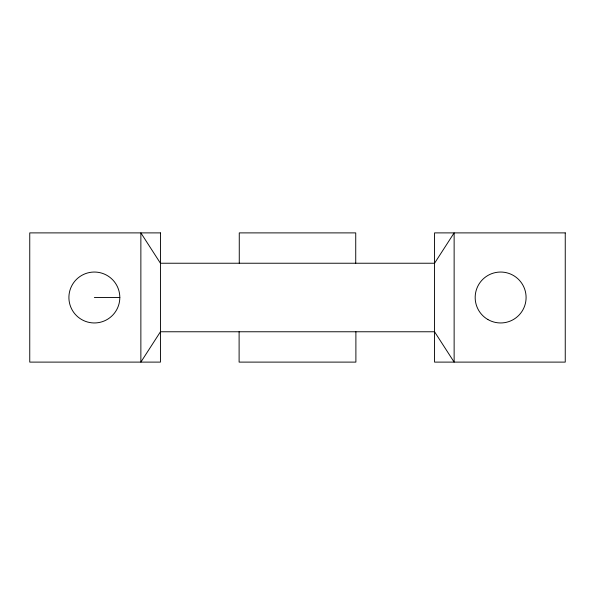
<?xml version="1.0" encoding="UTF-8"?>
<svg xmlns="http://www.w3.org/2000/svg" width="595" height="595" viewBox="0 0 595 595"><rect width="100%" height="100%" fill="white"/><g stroke="black" fill="none" stroke-linecap="round" stroke-linejoin="round"><path stroke-width="0.89" d="M94.36 297.5L119.818 297.5A25.451 25.451 0 0 0 81.634 275.455A25.451 25.451 0 0 0 81.634 319.545A25.451 25.451 0 0 0 119.818 297.5M355.892 331.765L355.892 362.11L239.108 362.11L239.108 331.765M355.736 263.235L355.736 232.89L239.264 232.89L239.264 263.235M160.442 331.765L140.866 362.11L140.866 232.89L160.442 263.235L434.558 263.235L454.134 232.89L454.134 362.11L434.558 331.765L160.442 331.765M160.442 232.89L29.75 232.89L29.75 362.11L160.442 362.11L160.442 232.89M565.25 232.89L434.558 232.89L434.558 362.11L565.25 362.11L565.25 232.89M487.907 319.545A25.451 25.451 0 0 0 526.092 297.5A25.451 25.451 0 0 0 487.907 275.455A25.451 25.451 0 0 0 487.907 319.545"/></g></svg>
